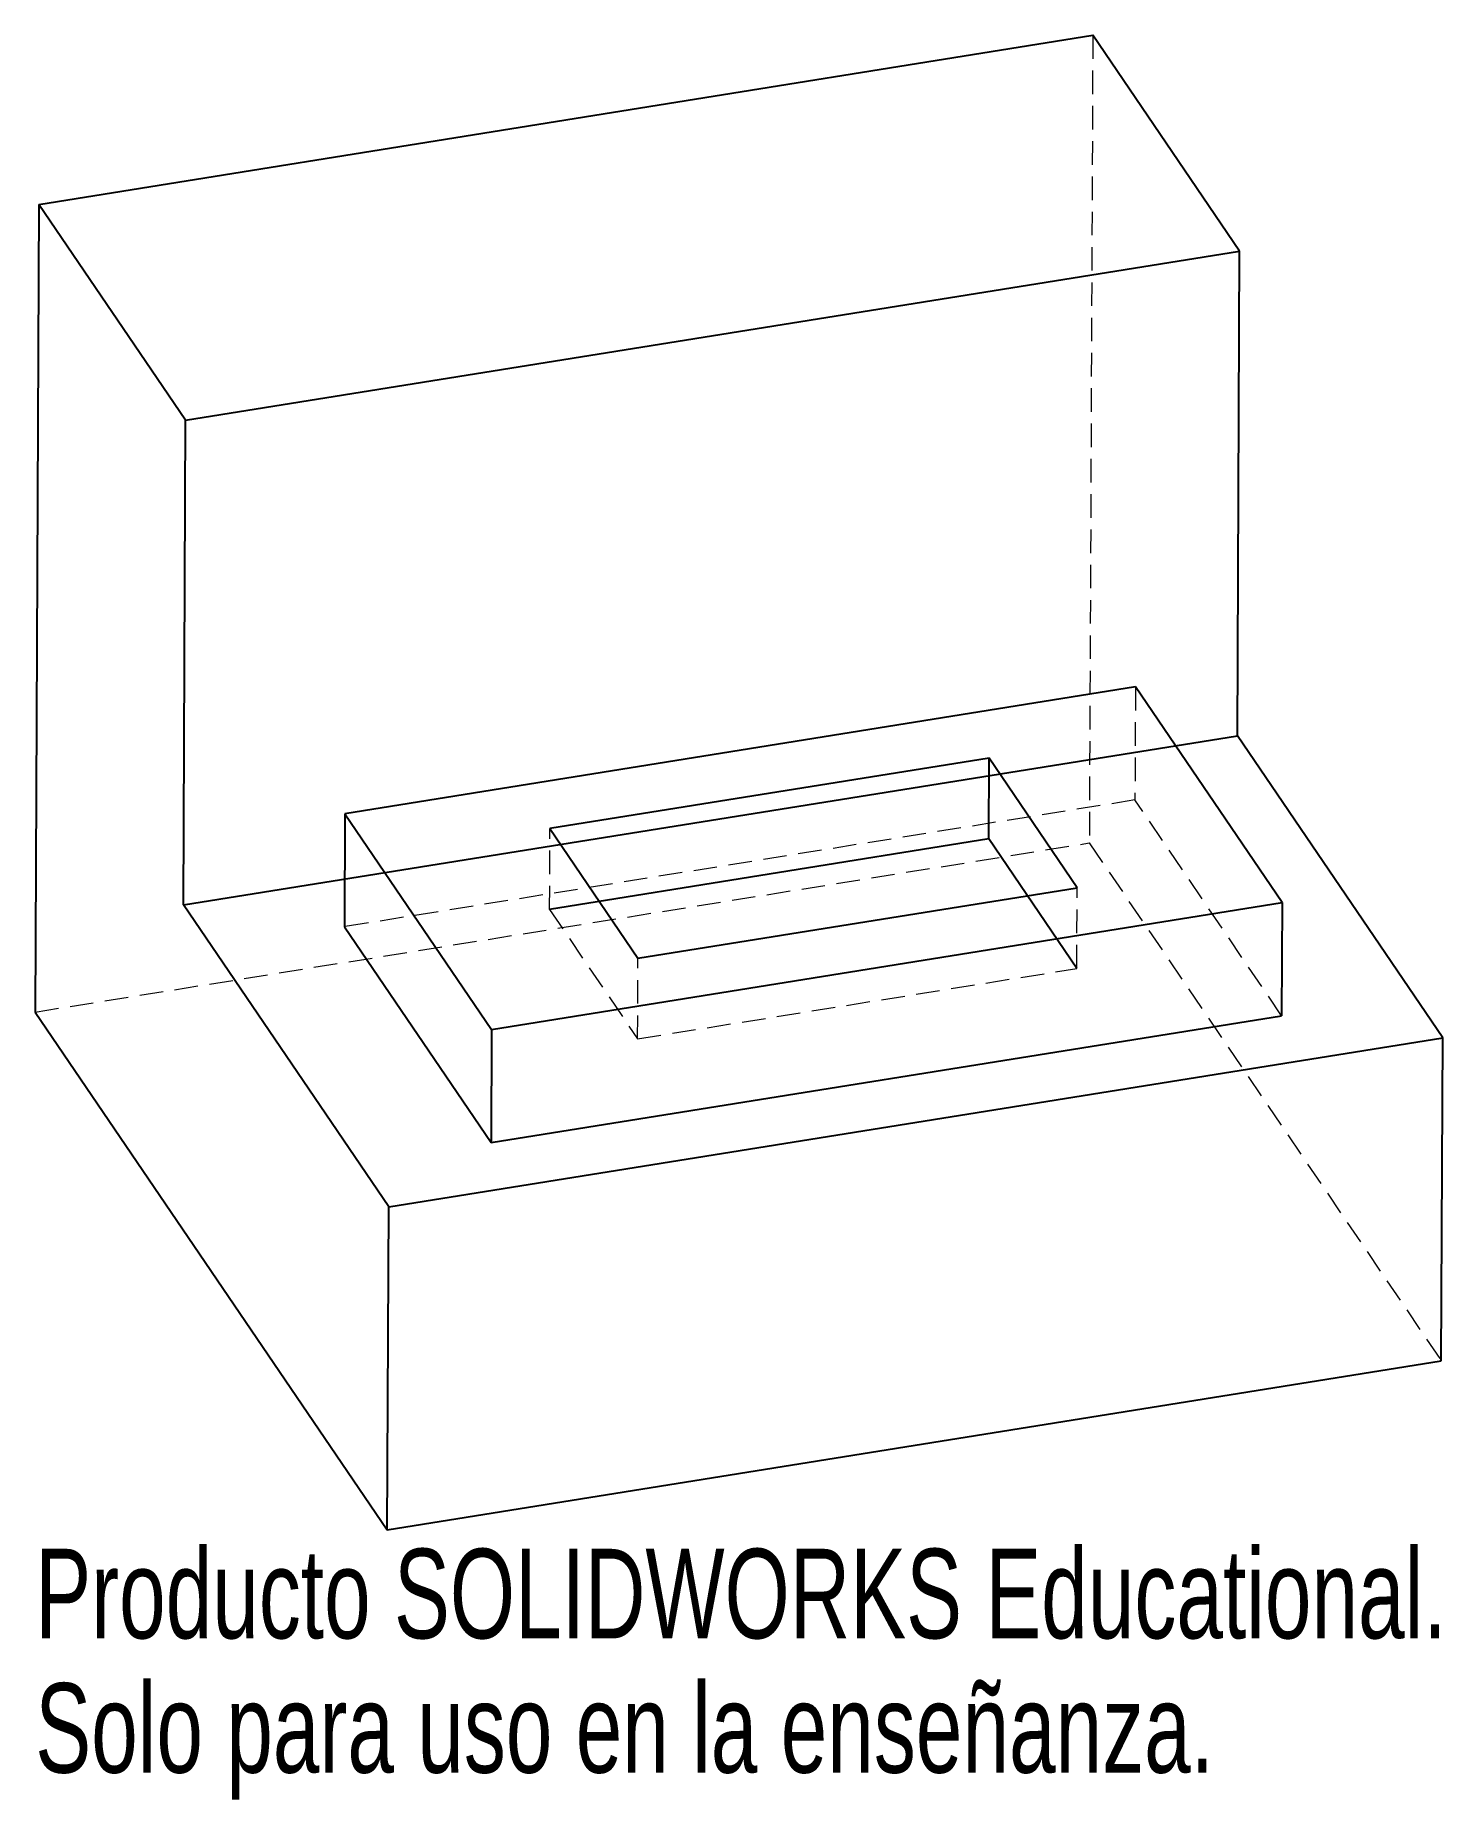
# Model space of a CAD drawing. Header units: millimetres. Extents: x -28.5 to 47.5, y -47.1 to 48.1.
import ezdxf

# ---------------------------------------------------------------- set-up
doc = ezdxf.new("R2010")
doc.units = ezdxf.units.MM
doc.linetypes.add('HIDDEN', pattern=[1.905, 1.27, -0.635])
doc.styles.add('SLDTEXTSTYLE0', font='TXT', dxfattribs={"width": 0.7})

msp = doc.modelspace()

# ---------------------------------------------------------------- linework, layer by layer
at = {"color": 7, "linetype": 'Continuous', "lineweight": 25}
for p, q in [((-28.265, 39.025), (28.644, 48.149)), ((36.564, 36.504), (28.644, 48.149)), ((-28.265, 39.025), (-28.455, -4.562)), ((-20.346, 27.38), (-28.265, 39.025)), ((-20.346, 27.38), (36.564, 36.504)), ((36.45, 10.352), (36.564, 36.504)), ((-20.46, 1.228), (-20.346, 27.38)), ((30.947, 12.985), (-11.736, 6.142)), ((38.866, 1.341), (30.947, 12.985)), ((-20.46, 1.228), (36.45, 10.352)), ((47.537, -5.95), (36.45, 10.352)), ((23.045, 9.135), (-0.667, 5.334)), ((23.027, 4.777), (23.045, 9.135)), ((27.797, 2.149), (23.045, 9.135)), ((-11.736, 6.142), (-11.762, 0.04)), ((-11.736, 6.142), (-3.816, -5.503)), ((23.027, 4.777), (-0.686, 0.975)), ((-0.667, 5.334), (4.085, -1.653)), ((27.778, -2.21), (23.027, 4.777)), ((4.085, -1.653), (27.797, 2.149)), ((-9.373, -15.074), (-20.46, 1.228)), ((-3.816, -5.503), (38.866, 1.341)), ((38.866, 1.341), (38.839, -4.762)), ((-11.762, 0.04), (-3.843, -11.605)), ((-28.455, -4.562), (-9.449, -32.509)), ((-3.843, -11.605), (38.839, -4.762)), ((-3.816, -5.503), (-3.843, -11.605)), ((-9.373, -15.074), (47.537, -5.95)), ((47.461, -23.385), (47.537, -5.95)), ((-9.449, -32.509), (-9.373, -15.074)), ((-9.449, -32.509), (47.461, -23.385))]:
    msp.add_line(p, q, dxfattribs=at)
at = {"color": 7, "linetype": 'HIDDEN', "lineweight": 18}
for p, q in [((28.644, 48.149), (28.455, 4.562)), ((30.947, 12.985), (30.92, 6.883)), ((30.92, 6.883), (-11.762, 0.04)), ((38.839, -4.762), (30.92, 6.883)), ((-0.686, 0.975), (-0.667, 5.334)), ((-28.455, -4.562), (28.455, 4.562)), ((28.455, 4.562), (47.461, -23.385)), ((27.778, -2.21), (27.797, 2.149)), ((-0.686, 0.975), (4.066, -6.012)), ((4.066, -6.012), (4.085, -1.653)), ((4.066, -6.012), (27.778, -2.21))]:
    msp.add_line(p, q, dxfattribs=at)

# ---------------------------------------------------------------- texts
at = {"color": 7, "linetype": 'Continuous', "char_height": 4.83362, "attachment_point": 1, "style": 'SLDTEXTSTYLE0'}
for s, insert in [('Producto SOLIDWORKS Educational.', (-28.455, -33.529)), ('Solo para uso en la enseñanza.', (-28.455, -40.779))]:
    msp.add_mtext(s, dxfattribs=dict(at, insert=insert))

doc.saveas('drawing.dxf')
